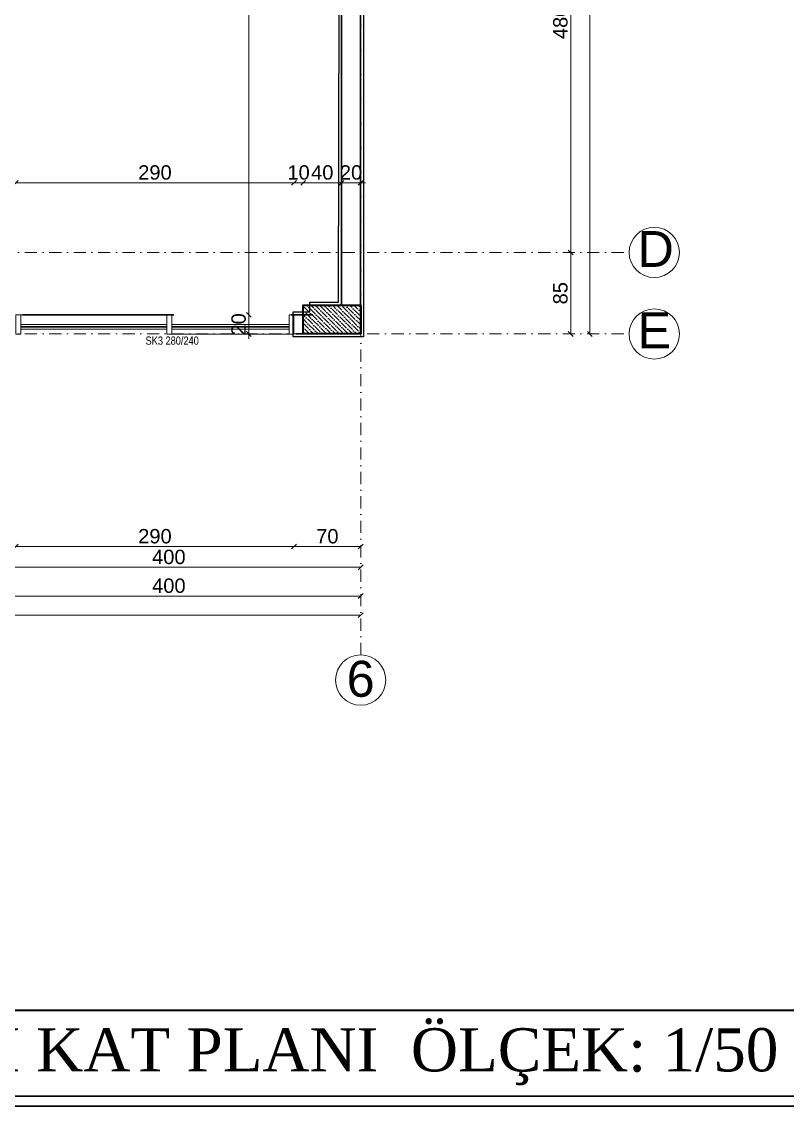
# Model space of a CAD drawing. Header units: millimetres. Extents: x 708 to 46452, y -4963 to 3960.
# Drawn here: x 11627 to 12426, y 1328 to 2459 of the extents above; entities that cross this region are included whole.
import ezdxf

# ---------------------------------------------------------------- set-up
doc = ezdxf.new("R2010")
doc.units = ezdxf.units.MM
for name, pattern in [('ACAD_ISO10W100', [18, 12, -3, 0, -3]), ('DASHDOT', [25.4, 12.7, -6.35, 0, -6.35]), ('DUZ', [0])]:
    doc.linetypes.add(name, pattern=pattern)
for name, color, linetype, lineweight in [('00_DUVAR', 22, 'Continuous', 30), ('00_IC_OLCU', 139, 'Continuous', 20), ('00_KOLON', 2, 'Continuous', 35), ('00_PENCERE', 103, 'Continuous', 13), ('AKS', 153, 'ACAD_ISO10W100', 20), ('aks ve noktalılar', 129, 'DASHDOT', 13), ('görünüş1', 251, 'Continuous', 35), ('ROL_DIK', 150, 'Continuous', 0), ('Çerçeve', 8, 'Continuous', 30), ('ölçü yatay', 150, 'DUZ', 18)]:
    doc.layers.add(name, color=color, linetype=linetype, lineweight=lineweight)
for name, color, linetype in [('DUVARTARAMA', 7, 'Continuous'), ('PENCERE', 3, 'Continuous'), ('SIVA', 135, 'Continuous')]:
    doc.layers.add(name, color=color, linetype=linetype)
doc.styles.add('ARIAL2', font='arial.ttf', dxfattribs={"width": 0.8})
doc.styles.add('arial_1_18', font='arial.ttf', dxfattribs={"height": 0.2})
doc.styles.add('GENERATED_STYLE_2', font='times.ttf')
doc.styles.get("Standard").update_dxf_attribs({"font": 'arial.ttf'})
doc.dimstyles.new('ALP_OLCU', dxfattribs={"dimscale": 0, "dimtxt": 15, "dimasz": 5, "dimexe": 0.18, "dimexo": 0.06, "dimgap": 3, "dimtad": 1, "dimdec": 0, "dimrnd": 0.1, "dimzin": 9, "dimdsep": 46, "dimtxsty": 'Standard', "dimblk": 'OBLIQUE', "dimcen": 0, "dimse1": 1, "dimse2": 1, "dimclrd": 256, "dimclre": 256, "dimclrt": 53, "dimadec": 0, "dimazin": 0, "dimtfac": 1, "dimtdec": 0, "dimtix": 1, "dimtmove": 1, "dimatfit": 3, "dimldrblk": 'ARCHTICK', "dimfxl": 0.18, "dimtolj": 1, "dimlwd": -1, "dimarcsym": 0})

# ---------------------------------------------------------------- blocks, each defined once
blk = doc.blocks.new('TRHRTH')
at = {"layer": '00_PENCERE', "lineweight": 15}
for p, q in [((7575, -2833), (7570, -2833)), ((7570, -2833), (7570, -2853)), ((7575, -2853), (7575, -2833)), ((7575, -2833), (7732.5, -2833)), ((7727.5, -2833), (7727.5, -2853)), ((7732.5, -2833), (7732.5, -2853)), ((7855, -2853), (7855, -2833)), ((7860, -2833), (7855, -2833)), ((7860, -2853), (7860, -2833)), ((7575, -2843), (7727.5, -2843)), ((7575, -2845), (7727.5, -2845)), ((7575, -2846), (7727.5, -2846)), ((7575, -2848), (7727.5, -2848)), ((7732.5, -2843), (7855, -2843)), ((7732.5, -2845), (7855, -2845)), ((7732.5, -2846), (7855, -2846)), ((7732.5, -2848), (7855, -2848)), ((7570, -2853), (7575, -2853)), ((7732.5, -2853), (7727.5, -2853)), ((7732.5, -2853), (7860, -2853))]:
    blk.add_line(p, q, dxfattribs=at)
at = {"layer": '00_PENCERE', "insert": (7705.2, -2864.3), "char_height": 8.594, "width": 97.846, "attachment_point": 7, "style": 'ARIAL2'}
blk.add_mtext('SK3 280/240', dxfattribs=at)
blk = doc.blocks.new('REGEG')
at = {"layer": 'DUVARTARAMA'}
h = blk.add_hatch(dxfattribs=at)
h.set_pattern_fill('ANSI36', color=8, angle=90)
h.set_pattern_definition([(135, (6688.2042, 1293.1007), (-6.173926, 1.683798), [7.9375, -1.5875, 0, -1.5875])])
h.paths.add_polyline_path([(3530.8, 1842.5), (3530.8, 1872.5), (3590.8, 1872.5), (3590.8, 1842.5)])
at = {"layer": '00_KOLON'}
blk.add_lwpolyline([(3530.8, 1842.5), (3530.8, 1872.5), (3590.8, 1872.5), (3590.8, 1842.5), (3530.8, 1842.5)], dxfattribs=at)
at = {"layer": 'AKS', "color": 30, "linetype": 'Continuous', "lineweight": 5}
for centre in [(3897, 1927.5), (3897, 1842.5), (3590.8, 1481.5)]:
    blk.add_circle(centre, 26.2, dxfattribs=at)
at = {"layer": 'aks ve noktalılar'}
for points in [[(3590.8, 1507.5), (3590.8, 3256)], [(2195, 1927.5), (3870.8, 1927.5)], [(2195, 1842.5), (3870.8, 1842.5)]]:
    blk.add_lwpolyline(points, dxfattribs=at)
at = {"layer": 'AKS', "color": 30, "linetype": 'Continuous', "lineweight": 5, "style": 'arial_1_18'}
for s, p in [('D', (3879.6, 1912.4)), ('E ', (3879.6, 1827.4)), ('6', (3576.2, 1464.1))]:
    blk.add_text(s, height=37.5, dxfattribs=at).set_placement(p)
blk = doc.blocks.new('_Oblique')
at = {"color": 0, "linetype": 'ByBlock', "lineweight": -2}
blk.add_line((-0.5, -0.5), (0.5, 0.5), dxfattribs=at)
blk = doc.blocks.new('*D178')
at = {"layer": '00_IC_OLCU', "transparency": 16777216}
blk.add_line((12220, 2133.3), (12220, 3223.3), dxfattribs=at)
at = {"layer": 'Defpoints', "color": 0, "transparency": 16777216}
for p in [(11980.9, 3223.3), (12220, 3223.3), (11980.9, 2133.3)]:
    blk.add_point(p, dxfattribs=at)
at = {"layer": '00_IC_OLCU', "transparency": 16777216, "xscale": 5, "yscale": 5, "zscale": 5}
for p, rotation in [((12220, 3223.3), 90), ((12220, 2133.3), 270)]:
    blk.add_blockref('_Oblique', p, dxfattribs=dict(at, rotation=rotation))
at = {"layer": '00_IC_OLCU', "color": 53, "transparency": 16777216, "insert": (12209.3, 2678.3), "char_height": 15, "attachment_point": 5, "rotation": 90}
blk.add_mtext('\\A1;1090', dxfattribs=at)
blk = doc.blocks.new('_ArchTick')
at = {"color": 0, "linetype": 'ByBlock', "const_width": 0.15}
blk.add_lwpolyline([(-0.5, -0.5), (0.5, 0.5)], dxfattribs=at)
blk = doc.blocks.new('*D180')
at = {"layer": '00_IC_OLCU', "transparency": 16777216}
blk.add_line((12200, 2698.3), (12200, 2218.3), dxfattribs=at)
at = {"layer": 'Defpoints', "color": 0, "transparency": 16777216}
for p in [(12200, 2698.3), (12200, 2218.3), (12200, 2218.3)]:
    blk.add_point(p, dxfattribs=at)
at = {"layer": '00_IC_OLCU', "transparency": 16777216, "xscale": 5, "yscale": 5, "zscale": 5}
for p, rotation in [((12200, 2698.3), 90), ((12200, 2218.3), 270)]:
    blk.add_blockref('_Oblique', p, dxfattribs=dict(at, rotation=rotation))
at = {"layer": '00_IC_OLCU', "color": 53, "transparency": 16777216, "insert": (12189.3, 2458.3), "char_height": 15, "attachment_point": 5, "rotation": 90}
blk.add_mtext('\\A1;480', dxfattribs=at)
blk = doc.blocks.new('*D181')
at = {"layer": '00_IC_OLCU', "transparency": 16777216}
blk.add_line((12200, 2218.3), (12200, 2133.3), dxfattribs=at)
at = {"layer": 'Defpoints', "color": 0, "transparency": 16777216}
for p in [(12200, 2218.3), (12200, 2133.3), (12200, 2133.3)]:
    blk.add_point(p, dxfattribs=at)
at = {"layer": '00_IC_OLCU', "transparency": 16777216, "xscale": 5, "yscale": 5, "zscale": 5}
for p, rotation in [((12200, 2218.3), 90), ((12200, 2133.3), 270)]:
    blk.add_blockref('_Oblique', p, dxfattribs=dict(at, rotation=rotation))
at = {"layer": '00_IC_OLCU', "color": 53, "transparency": 16777216, "insert": (12189.3, 2175.8), "char_height": 15, "attachment_point": 5, "rotation": 90}
blk.add_mtext('\\A1;85', dxfattribs=at)
blk = doc.blocks.new('*D182')
at = {"layer": '00_IC_OLCU', "transparency": 16777216}
blk.add_line((11980.9, 1840), (11010.9, 1840), dxfattribs=at)
at = {"layer": 'Defpoints', "color": 0, "transparency": 16777216}
for p in [(11010.9, 2133.3), (11980.9, 2133.3), (11010.9, 1840)]:
    blk.add_point(p, dxfattribs=at)
at = {"layer": '00_IC_OLCU', "transparency": 16777216, "xscale": 5, "yscale": 5, "zscale": 5, "rotation": 180}
blk.add_blockref('_Oblique', (11010.9, 1840), dxfattribs=at)
at = {"layer": '00_IC_OLCU', "transparency": 16777216, "xscale": 5, "yscale": 5, "zscale": 5}
blk.add_blockref('_Oblique', (11980.9, 1840), dxfattribs=at)
at = {"layer": '00_IC_OLCU', "color": 53, "transparency": 16777216, "insert": (11495.9, 1850.7), "char_height": 15, "attachment_point": 5}
blk.add_mtext('\\A1;970', dxfattribs=at)
blk = doc.blocks.new('*D342')
at = {"layer": '00_IC_OLCU', "transparency": 16777216}
blk.add_line((11980.9, 1860), (11580.9, 1860), dxfattribs=at)
at = {"layer": 'Defpoints', "color": 0, "transparency": 16777216}
for p in [(11980.9, 2133.3), (11580.9, 1860), (11580.9, 1840)]:
    blk.add_point(p, dxfattribs=at)
at = {"layer": '00_IC_OLCU', "transparency": 16777216, "xscale": 5, "yscale": 5, "zscale": 5, "rotation": 180}
blk.add_blockref('_Oblique', (11580.9, 1860), dxfattribs=at)
at = {"layer": '00_IC_OLCU', "transparency": 16777216, "xscale": 5, "yscale": 5, "zscale": 5}
blk.add_blockref('_Oblique', (11980.9, 1860), dxfattribs=at)
at = {"layer": '00_IC_OLCU', "color": 53, "transparency": 16777216, "insert": (11780.9, 1870.7), "char_height": 15, "attachment_point": 5}
blk.add_mtext('\\A1;400', dxfattribs=at)
blk = doc.blocks.new('*D187')
at = {"layer": '00_IC_OLCU', "transparency": 16777216}
blk.add_line((11980.9, 1890), (11580.9, 1890), dxfattribs=at)
at = {"layer": 'Defpoints', "color": 0, "transparency": 16777216}
for p in [(11580.9, 2133.3), (11980.9, 2133.3), (11580.9, 1890)]:
    blk.add_point(p, dxfattribs=at)
at = {"layer": '00_IC_OLCU', "transparency": 16777216, "xscale": 5, "yscale": 5, "zscale": 5, "rotation": 180}
blk.add_blockref('_Oblique', (11580.9, 1890), dxfattribs=at)
at = {"layer": '00_IC_OLCU', "transparency": 16777216, "xscale": 5, "yscale": 5, "zscale": 5}
blk.add_blockref('_Oblique', (11980.9, 1890), dxfattribs=at)
at = {"layer": '00_IC_OLCU', "color": 53, "transparency": 16777216, "insert": (11780.9, 1900.7), "char_height": 15, "attachment_point": 5}
blk.add_mtext('\\A1;400', dxfattribs=at)
blk = doc.blocks.new('*D343')
at = {"layer": '00_IC_OLCU', "transparency": 16777216}
blk.add_line((11980.9, 1911.6), (11911.4, 1911.6), dxfattribs=at)
at = {"layer": 'Defpoints', "color": 0, "transparency": 16777216}
for p in [(11911.4, 2133.3), (11980.9, 2133.3), (11911.4, 1911.6)]:
    blk.add_point(p, dxfattribs=at)
at = {"layer": '00_IC_OLCU', "transparency": 16777216, "xscale": 5, "yscale": 5, "zscale": 5, "rotation": 180}
blk.add_blockref('_Oblique', (11911.4, 1911.6), dxfattribs=at)
at = {"layer": '00_IC_OLCU', "transparency": 16777216, "xscale": 5, "yscale": 5, "zscale": 5}
blk.add_blockref('_Oblique', (11980.9, 1911.6), dxfattribs=at)
at = {"layer": '00_IC_OLCU', "color": 53, "transparency": 16777216, "insert": (11946.2, 1922.3), "char_height": 15, "attachment_point": 5}
blk.add_mtext('\\A1;70', dxfattribs=at)
blk = doc.blocks.new('*D189')
at = {"layer": '00_IC_OLCU', "transparency": 16777216}
blk.add_line((11911.4, 1911.6), (11621.4, 1911.6), dxfattribs=at)
at = {"layer": 'Defpoints', "color": 0, "transparency": 16777216}
for p in [(11621.4, 2133.3), (11911.4, 2133.3), (11621.4, 1911.6)]:
    blk.add_point(p, dxfattribs=at)
at = {"layer": '00_IC_OLCU', "transparency": 16777216, "xscale": 5, "yscale": 5, "zscale": 5, "rotation": 180}
blk.add_blockref('_Oblique', (11621.4, 1911.6), dxfattribs=at)
at = {"layer": '00_IC_OLCU', "transparency": 16777216, "xscale": 5, "yscale": 5, "zscale": 5}
blk.add_blockref('_Oblique', (11911.4, 1911.6), dxfattribs=at)
at = {"layer": '00_IC_OLCU', "color": 53, "transparency": 16777216, "insert": (11766.4, 1922.3), "char_height": 15, "attachment_point": 5}
blk.add_mtext('\\A1;290', dxfattribs=at)
blk = doc.blocks.new('*D202')
at = {"layer": '00_IC_OLCU', "transparency": 16777216}
blk.add_line((11864.4, 3203.3), (11864.4, 2153.3), dxfattribs=at)
at = {"layer": 'Defpoints', "color": 0, "transparency": 16777216}
for p in [(11950.9, 3203.3), (11864.4, 2153.3), (11911.4, 2153.3)]:
    blk.add_point(p, dxfattribs=at)
at = {"layer": '00_IC_OLCU', "transparency": 16777216, "xscale": 5, "yscale": 5, "zscale": 5}
for p, rotation in [((11864.4, 3203.3), 90), ((11864.4, 2153.3), 270)]:
    blk.add_blockref('_Oblique', p, dxfattribs=dict(at, rotation=rotation))
at = {"layer": '00_IC_OLCU', "color": 53, "transparency": 16777216, "insert": (11853.7, 2678.3), "char_height": 15, "attachment_point": 5, "rotation": 90}
blk.add_mtext('\\A1;1050', dxfattribs=at)
blk = doc.blocks.new('*D203')
at = {"layer": '00_IC_OLCU', "transparency": 16777216}
for p, q in [((11864.4, 2153.3), (11864.4, 2158.3)), ((11864.4, 2153.3), (11864.4, 2133.3)), ((11864.4, 2133.3), (11864.4, 2128.3))]:
    blk.add_line(p, q, dxfattribs=at)
at = {"layer": 'Defpoints', "color": 0, "transparency": 16777216}
for p in [(11911.4, 2153.3), (11864.4, 2133.3), (11913.4, 2133.3)]:
    blk.add_point(p, dxfattribs=at)
at = {"layer": '00_IC_OLCU', "transparency": 16777216, "xscale": 5, "yscale": 5, "zscale": 5}
for p, rotation in [((11864.4, 2153.3), 270), ((11864.4, 2133.3), 90)]:
    blk.add_blockref('_Oblique', p, dxfattribs=dict(at, rotation=rotation))
at = {"layer": '00_IC_OLCU', "color": 53, "transparency": 16777216, "insert": (11853.7, 2143.3), "char_height": 15, "attachment_point": 5, "rotation": 90}
blk.add_mtext('\\A1;20', dxfattribs=at)
blk = doc.blocks.new('*D232')
at = {"layer": '00_IC_OLCU', "transparency": 16777216}
blk.add_line((11621.4, 2291), (11911.4, 2291), dxfattribs=at)
at = {"layer": 'Defpoints', "color": 0, "transparency": 16777216}
for p in [(11911.4, 2291), (11621.4, 2153.3), (11911.4, 2153.3)]:
    blk.add_point(p, dxfattribs=at)
at = {"layer": '00_IC_OLCU', "transparency": 16777216, "xscale": 5, "yscale": 5, "zscale": 5, "rotation": 180}
blk.add_blockref('_Oblique', (11621.4, 2291), dxfattribs=at)
at = {"layer": '00_IC_OLCU', "transparency": 16777216, "xscale": 5, "yscale": 5, "zscale": 5}
blk.add_blockref('_Oblique', (11911.4, 2291), dxfattribs=at)
at = {"layer": '00_IC_OLCU', "color": 53, "transparency": 16777216, "insert": (11766.4, 2301.7), "char_height": 15, "attachment_point": 5}
blk.add_mtext('\\A1;290', dxfattribs=at)
blk = doc.blocks.new('*D233')
at = {"layer": '00_IC_OLCU', "transparency": 16777216}
for p, q in [((11911.4, 2291), (11906.4, 2291)), ((11911.4, 2291), (11920.9, 2291)), ((11920.9, 2291), (11925.9, 2291))]:
    blk.add_line(p, q, dxfattribs=at)
at = {"layer": 'Defpoints', "color": 0, "transparency": 16777216}
for p in [(11920.9, 2291), (11920.9, 2163.3), (11911.4, 2153.3)]:
    blk.add_point(p, dxfattribs=at)
at = {"layer": '00_IC_OLCU', "transparency": 16777216, "xscale": 5, "yscale": 5, "zscale": 5}
blk.add_blockref('_Oblique', (11911.4, 2291), dxfattribs=at)
at = {"layer": '00_IC_OLCU', "transparency": 16777216, "xscale": 5, "yscale": 5, "zscale": 5, "rotation": 180}
blk.add_blockref('_Oblique', (11920.9, 2291), dxfattribs=at)
at = {"layer": '00_IC_OLCU', "color": 53, "transparency": 16777216, "insert": (11916.2, 2301.7), "char_height": 15, "attachment_point": 5}
blk.add_mtext('\\A1;10', dxfattribs=at)
blk = doc.blocks.new('*D234')
at = {"layer": '00_IC_OLCU', "transparency": 16777216}
blk.add_line((11920.9, 2291), (11960.9, 2291), dxfattribs=at)
at = {"layer": 'Defpoints', "color": 0, "transparency": 16777216}
for p in [(11960.9, 2291), (11920.9, 2163.3), (11960.9, 2163.3)]:
    blk.add_point(p, dxfattribs=at)
at = {"layer": '00_IC_OLCU', "transparency": 16777216, "xscale": 5, "yscale": 5, "zscale": 5, "rotation": 180}
blk.add_blockref('_Oblique', (11920.9, 2291), dxfattribs=at)
at = {"layer": '00_IC_OLCU', "transparency": 16777216, "xscale": 5, "yscale": 5, "zscale": 5}
blk.add_blockref('_Oblique', (11960.9, 2291), dxfattribs=at)
at = {"layer": '00_IC_OLCU', "color": 53, "transparency": 16777216, "insert": (11940.9, 2301.7), "char_height": 15, "attachment_point": 5}
blk.add_mtext('\\A1;40', dxfattribs=at)
blk = doc.blocks.new('*D235')
at = {"layer": '00_IC_OLCU', "transparency": 16777216}
for p, q in [((11960.9, 2291), (11955.9, 2291)), ((11960.9, 2291), (11980.9, 2291)), ((11980.9, 2291), (11985.9, 2291))]:
    blk.add_line(p, q, dxfattribs=at)
at = {"layer": 'Defpoints', "color": 0, "transparency": 16777216}
for p in [(11980.9, 2291), (11960.9, 2163.3), (11980.9, 2163.3)]:
    blk.add_point(p, dxfattribs=at)
at = {"layer": '00_IC_OLCU', "transparency": 16777216, "xscale": 5, "yscale": 5, "zscale": 5}
blk.add_blockref('_Oblique', (11960.9, 2291), dxfattribs=at)
at = {"layer": '00_IC_OLCU', "transparency": 16777216, "xscale": 5, "yscale": 5, "zscale": 5, "rotation": 180}
blk.add_blockref('_Oblique', (11980.9, 2291), dxfattribs=at)
at = {"layer": '00_IC_OLCU', "color": 53, "transparency": 16777216, "insert": (11970.9, 2301.7), "char_height": 15, "attachment_point": 5}
blk.add_mtext('\\A1;20', dxfattribs=at)
blk = doc.blocks.new('REFER')
at = {"layer": '00_IC_OLCU'}
for base, p1, p2, picture, middle in [((12220, 3223.3), (11980.9, 2133.3), (11980.9, 3223.3), '*D178', (12209.3, 2678.3)), ((11864.4, 2153.3), (11950.9, 3203.3), (11911.4, 2153.3), '*D202', (11853.7, 2678.3)), ((12200, 2218.3), (12200, 2698.3), (12200, 2218.3), '*D180', (12189.3, 2458.3)), ((12200, 2133.3), (12200, 2218.3), (12200, 2133.3), '*D181', (12189.3, 2175.8)), ((11864.4, 2133.3), (11911.4, 2153.3), (11913.4, 2133.3), '*D203', (11853.7, 2143.3))]:
    dim = blk.add_linear_dim(base=base, p1=p1, p2=p2, angle=90, dimstyle='ALP_OLCU', override={"dimscale": 1}, dxfattribs=at)
    dim.commit()
    dim.dimension.update_dxf_attribs({"geometry": picture, "text_midpoint": middle})
for base, p1, p2, picture, middle in [((11911.4, 2291), (11621.4, 2153.3), (11911.4, 2153.3), '*D232', (11766.4, 2301.7)), ((11920.9296684, 2291.0476409), (11911.4296684, 2153.330068), (11920.9296684, 2163.330068), '*D233', (11916.1796684, 2301.7062357)), ((11960.9, 2291), (11920.9, 2163.3), (11960.9, 2163.3), '*D234', (11940.9, 2301.7)), ((11980.9, 2291), (11960.9, 2163.3), (11980.9, 2163.3), '*D235', (11970.9, 2301.7)), ((11010.9, 1840), (11980.9, 2133.3), (11010.9, 2133.3), '*D182', (11495.9, 1850.7)), ((11580.9, 1860), (11980.9, 2133.3), (11580.9, 1840), '*D342', (11780.9, 1870.7)), ((11580.9, 1890), (11980.9, 2133.3), (11580.9, 2133.3), '*D187', (11780.9, 1900.7)), ((11621.4, 1911.6), (11911.4, 2133.3), (11621.4, 2133.3), '*D189', (11766.4, 1922.3)), ((11911.4296684, 1911.6308006), (11980.9296684, 2133.330068), (11911.4296684, 2133.330068), '*D343', (11946.1796684, 1922.2893954))]:
    dim = blk.add_linear_dim(base=base, p1=p1, p2=p2, dimstyle='ALP_OLCU', override={"dimscale": 1}, dxfattribs=at)
    dim.commit()
    dim.dimension.update_dxf_attribs({"geometry": picture, "text_midpoint": middle})

msp = doc.modelspace()

# ---------------------------------------------------------------- linework, layer by layer
at = {"layer": '00_DUVAR'}
for p, q in [((11980.93, 2848.33), (11980.93, 2352.311)), ((11960.93, 2569.014), (11960.93, 2163.33)), ((11785.93, 2153.33), (11628.43, 2153.33)), ((11930.93, 2153.33), (11908.43, 2153.33))]:
    msp.add_line(p, q, dxfattribs=at)
for points in [[(11980.93, 2378.397), (11980.93, 2205.33)], [(11980.93, 2205.33), (11980.93, 2133.33), (11913.43, 2133.33)]]:
    msp.add_lwpolyline(points, dxfattribs=at)
at = {"layer": 'görünüş1'}
msp.add_line((10275.445, 1427.974), (34041.726, 1427.974), dxfattribs=at)
at = {"layer": 'SIVA'}
for p, q in [((11983.93, 3166.33), (11983.93, 2130.33)), ((11957.93, 2166.33), (11958.951, 2695.33)), ((11927.93, 2156.33), (11927.93, 2166.33)), ((11927.93, 2166.33), (11957.93, 2166.33)), ((11910.43, 2130.33), (11910.43, 2156.33)), ((11910.43, 2156.33), (11927.93, 2156.33)), ((11983.93, 2130.33), (11910.43, 2130.33))]:
    msp.add_line(p, q, dxfattribs=at)
at = {"layer": 'Çerçeve'}
for p, q in [((3680.496, 1338.558), (20864.937, 1338.558)), ((6228.153, 1327.81), (20864.937, 1328.367))]:
    msp.add_line(p, q, dxfattribs=at)

# ---------------------------------------------------------------- block references
at = {"layer": '00_KOLON'}
msp.add_blockref('REGEG', (8390.157, 290.837), dxfattribs=at)
at = {"layer": 'PENCERE'}
msp.add_blockref('TRHRTH', (4051.412, 4986.286), dxfattribs=at)
at = {"layer": 'ölçü yatay'}
msp.add_blockref('REFER', (0, 0), dxfattribs=at)

# ---------------------------------------------------------------- texts
at = {"layer": 'ROL_DIK', "color": 0, "lineweight": 40, "insert": (11253.609, 1409.226), "char_height": 45, "attachment_point": 1, "style": 'GENERATED_STYLE_2'}
msp.add_mtext('-1.BODRUM KAT PLANI  ÖLÇEK: 1/50', dxfattribs=at)

doc.saveas('drawing.dxf')
